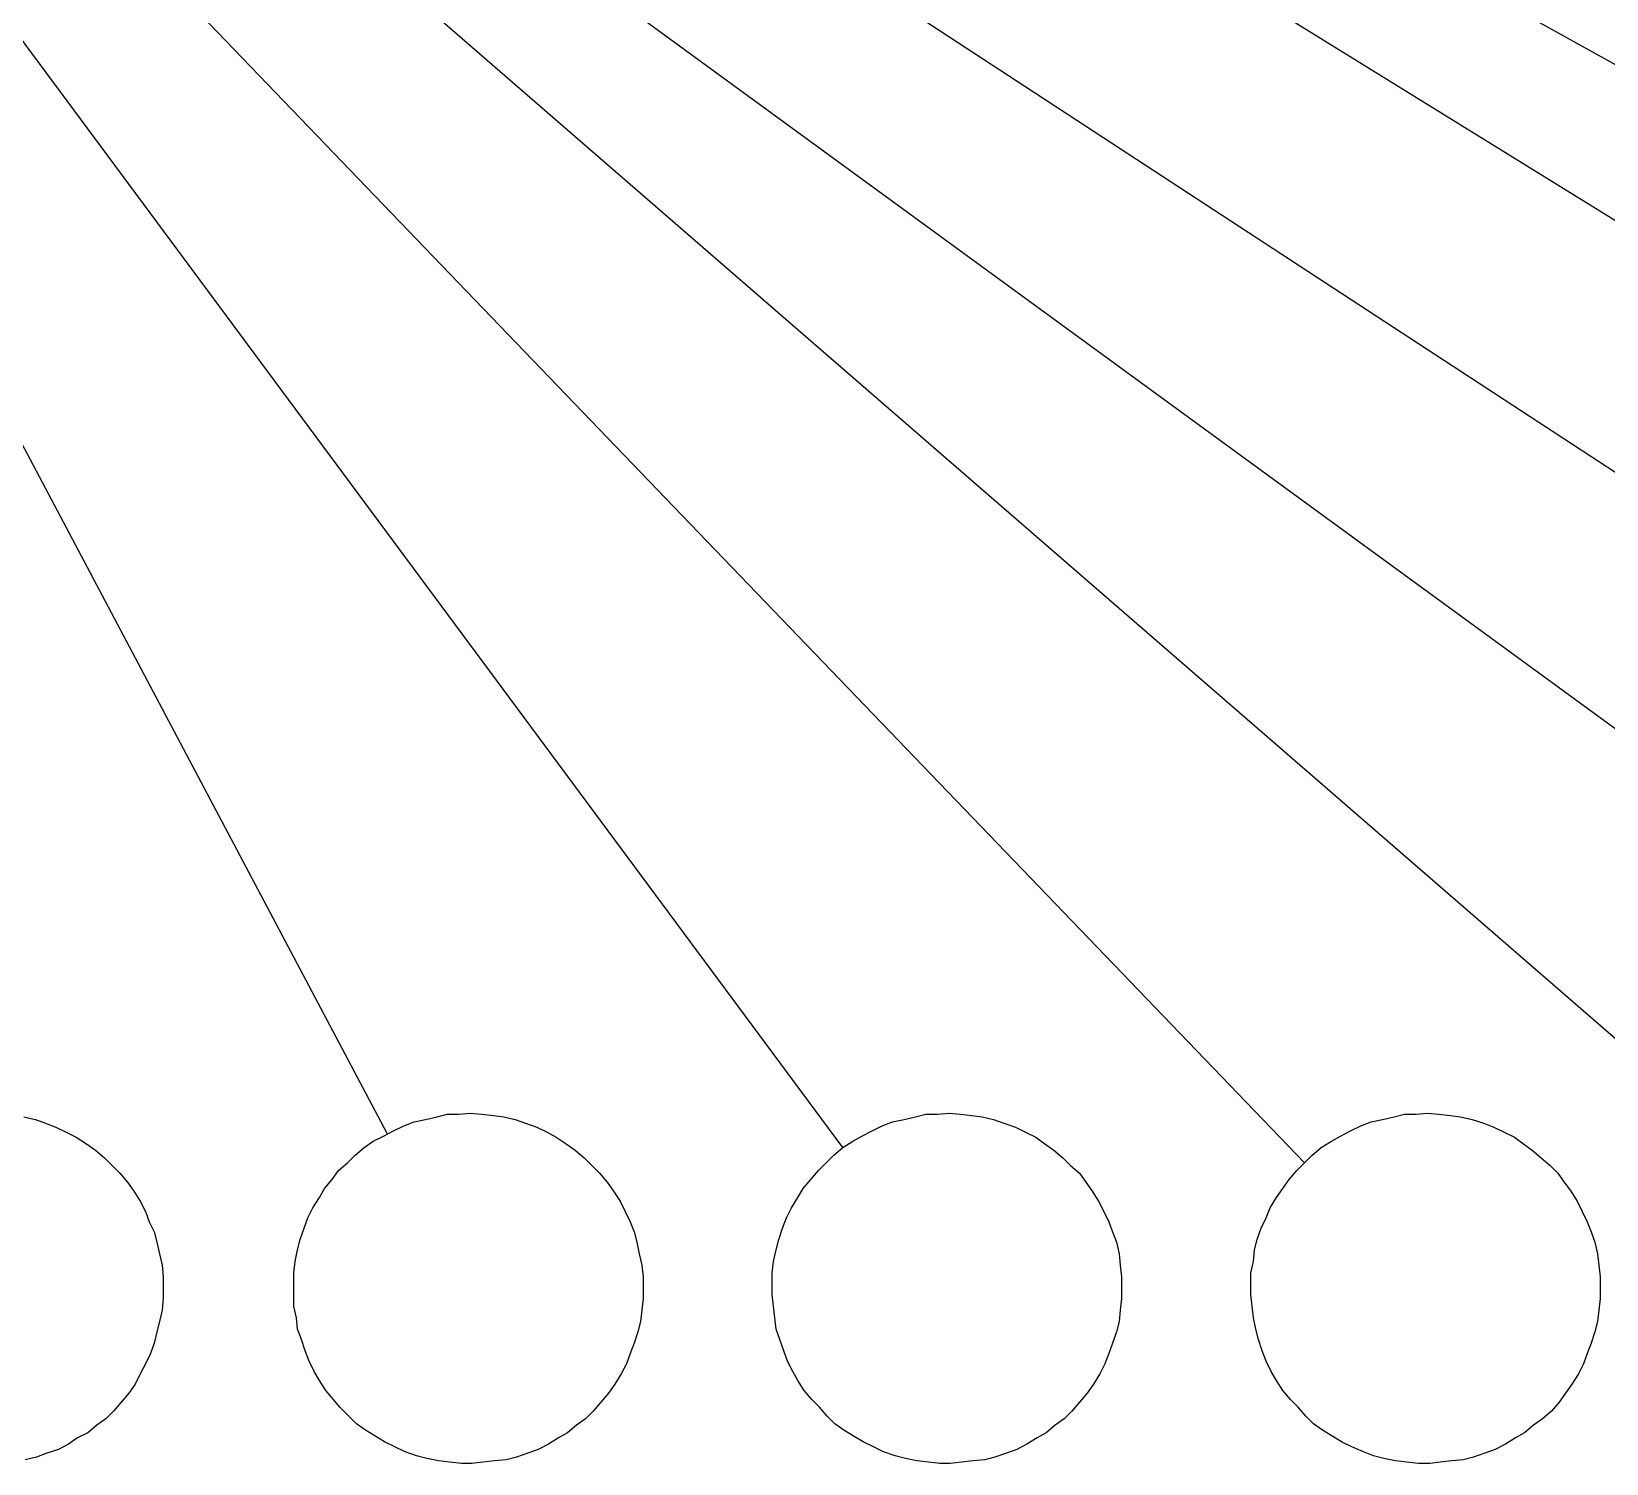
# Model space of a CAD drawing. Extents: x 9 to 432, y 44 to 411.
# Drawn here: x 119.86 to 154.6, y 52.24 to 83.83 of the extents above; entities that cross this region are included whole.
import ezdxf

# ---------------------------------------------------------------- set-up
doc = ezdxf.new("R2010")
doc.units = 0
doc.layers.get('0').update_dxf_attribs({"linetype": 'CONTINUOUS'})

msp = doc.modelspace()

# ---------------------------------------------------------------- linework, layer by layer
at = {"color": 7}
for p, q in [((200.010889, 57.967033), (110.348889, 107.807478)), ((189.568667, 58.136367), (112.409111, 105.888367)), ((179.041778, 58.221033), (108.966, 104.110367)), ((147.940889, 58.870144), (110.377111, 97.957922)), ((158.242, 58.616144), (113.03, 97.845033)), ((127.705556, 59.519256), (107.752444, 97.195922)), ((168.599556, 58.362144), (117.460889, 95.700144)), ((137.752667, 59.208811), (112.578444, 93.188367)), ((119.690444, 59.886144), (119.944444, 59.8297)), ((119.944444, 59.8297), (120.170222, 59.745033)), ((128.072444, 59.688589), (128.298222, 59.773256)), ((128.298222, 59.773256), (128.552222, 59.8297)), ((128.552222, 59.8297), (128.806222, 59.886144)), ((128.806222, 59.886144), (129.032, 59.942589)), ((129.032, 59.942589), (129.286, 59.942589)), ((129.286, 59.942589), (129.54, 59.970811)), ((129.54, 59.970811), (129.794, 59.942589)), ((129.794, 59.942589), (130.048, 59.914367)), ((130.048, 59.914367), (130.273778, 59.886144)), ((130.273778, 59.886144), (130.527778, 59.8297)), ((130.527778, 59.8297), (130.753556, 59.745033)), ((138.627556, 59.688589), (138.853333, 59.773256)), ((138.853333, 59.773256), (139.107333, 59.8297)), ((139.107333, 59.8297), (139.361333, 59.886144)), ((139.361333, 59.886144), (139.587111, 59.942589)), ((139.587111, 59.942589), (139.841111, 59.942589)), ((139.841111, 59.942589), (140.095111, 59.970811)), ((140.095111, 59.970811), (140.349111, 59.942589)), ((140.349111, 59.942589), (140.603111, 59.914367)), ((140.603111, 59.914367), (140.828889, 59.886144)), ((140.828889, 59.886144), (141.082889, 59.8297)), ((141.082889, 59.8297), (141.308667, 59.745033)), ((149.182667, 59.688589), (149.408444, 59.773256)), ((149.408444, 59.773256), (149.662444, 59.8297)), ((149.662444, 59.8297), (149.916444, 59.886144)), ((149.916444, 59.886144), (150.142222, 59.942589)), ((150.142222, 59.942589), (150.396222, 59.942589)), ((150.396222, 59.942589), (150.650222, 59.970811)), ((150.650222, 59.970811), (150.904222, 59.942589)), ((150.904222, 59.942589), (151.158222, 59.914367)), ((151.158222, 59.914367), (151.384, 59.886144)), ((151.384, 59.886144), (151.638, 59.8297)), ((151.638, 59.8297), (151.892, 59.745033)), ((120.170222, 59.745033), (120.396, 59.660367)), ((120.396, 59.660367), (120.621778, 59.547478)), ((120.621778, 59.547478), (120.847556, 59.434589)), ((120.847556, 59.434589), (121.073333, 59.293478)), ((127.395111, 59.349922), (127.620889, 59.462811)), ((127.620889, 59.462811), (127.846667, 59.5757)), ((127.846667, 59.5757), (128.072444, 59.688589)), ((130.753556, 59.745033), (131.007556, 59.660367)), ((131.007556, 59.660367), (131.233333, 59.547478)), ((131.233333, 59.547478), (131.430889, 59.434589)), ((131.430889, 59.434589), (131.656667, 59.293478)), ((137.978444, 59.349922), (138.176, 59.462811)), ((138.176, 59.462811), (138.401778, 59.5757)), ((138.401778, 59.5757), (138.627556, 59.688589)), ((141.308667, 59.745033), (141.562667, 59.660367)), ((141.562667, 59.660367), (141.788444, 59.547478)), ((141.788444, 59.547478), (142.014222, 59.434589)), ((142.014222, 59.434589), (142.211778, 59.293478)), ((148.533556, 59.349922), (148.731111, 59.462811)), ((148.731111, 59.462811), (148.956889, 59.5757)), ((148.956889, 59.5757), (149.182667, 59.688589)), ((151.892, 59.745033), (152.117778, 59.660367)), ((152.117778, 59.660367), (152.343556, 59.547478)), ((152.343556, 59.547478), (152.569333, 59.434589)), ((152.569333, 59.434589), (152.766889, 59.293478)), ((121.073333, 59.293478), (121.270889, 59.152367)), ((121.270889, 59.152367), (121.468444, 58.983033)), ((127, 59.039478), (127.197556, 59.208811)), ((127.197556, 59.208811), (127.395111, 59.349922)), ((131.656667, 59.293478), (131.854222, 59.152367)), ((131.854222, 59.152367), (132.051778, 58.983033)), ((137.555111, 59.039478), (137.752667, 59.208811)), ((137.752667, 59.208811), (137.978444, 59.349922)), ((142.211778, 59.293478), (142.409333, 59.152367)), ((142.409333, 59.152367), (142.606889, 58.983033)), ((148.110222, 59.039478), (148.307778, 59.208811)), ((148.307778, 59.208811), (148.533556, 59.349922)), ((152.766889, 59.293478), (152.964444, 59.152367)), ((152.964444, 59.152367), (153.162, 58.983033)), ((121.468444, 58.983033), (121.637778, 58.8137)), ((121.637778, 58.8137), (121.807111, 58.644367)), ((126.633111, 58.700811), (126.830667, 58.870144)), ((126.830667, 58.870144), (127, 59.039478)), ((132.051778, 58.983033), (132.221111, 58.8137)), ((132.221111, 58.8137), (132.390444, 58.644367)), ((137.216444, 58.700811), (137.385778, 58.870144)), ((137.385778, 58.870144), (137.555111, 59.039478)), ((142.606889, 58.983033), (142.776222, 58.8137)), ((142.776222, 58.8137), (142.973778, 58.644367)), ((147.771556, 58.700811), (147.940889, 58.870144)), ((147.940889, 58.870144), (148.110222, 59.039478)), ((153.162, 58.983033), (153.359556, 58.8137)), ((153.359556, 58.8137), (153.528889, 58.644367)), ((121.807111, 58.644367), (121.976444, 58.446811)), ((121.976444, 58.446811), (122.117556, 58.249256)), ((126.322667, 58.3057), (126.492, 58.503256)), ((126.492, 58.503256), (126.633111, 58.700811)), ((132.390444, 58.644367), (132.559778, 58.446811)), ((132.559778, 58.446811), (132.700889, 58.249256)), ((136.877778, 58.3057), (137.047111, 58.503256)), ((137.047111, 58.503256), (137.216444, 58.700811)), ((142.973778, 58.644367), (143.114889, 58.446811)), ((143.114889, 58.446811), (143.256, 58.249256)), ((147.461111, 58.3057), (147.602222, 58.503256)), ((147.602222, 58.503256), (147.771556, 58.700811)), ((153.528889, 58.644367), (153.67, 58.446811)), ((153.67, 58.446811), (153.811111, 58.249256)), ((122.117556, 58.249256), (122.258667, 58.023478)), ((122.258667, 58.023478), (122.371556, 57.7977)), ((126.068667, 57.882367), (126.209778, 58.108144)), ((126.209778, 58.108144), (126.322667, 58.3057)), ((132.700889, 58.249256), (132.842, 58.023478)), ((132.842, 58.023478), (132.954889, 57.7977)), ((136.623778, 57.882367), (136.764889, 58.108144)), ((136.764889, 58.108144), (136.877778, 58.3057)), ((143.256, 58.249256), (143.397111, 58.023478)), ((143.397111, 58.023478), (143.51, 57.7977)), ((147.178889, 57.882367), (147.32, 58.108144)), ((147.32, 58.108144), (147.461111, 58.3057)), ((153.811111, 58.249256), (153.952222, 58.023478)), ((153.952222, 58.023478), (154.065111, 57.7977)), ((122.371556, 57.7977), (122.456222, 57.571922)), ((125.955778, 57.656589), (126.068667, 57.882367)), ((132.954889, 57.7977), (133.067778, 57.571922)), ((136.510889, 57.656589), (136.623778, 57.882367)), ((143.51, 57.7977), (143.622889, 57.571922)), ((147.094222, 57.656589), (147.178889, 57.882367)), ((154.065111, 57.7977), (154.178, 57.571922)), ((122.456222, 57.571922), (122.569111, 57.346144)), ((122.569111, 57.346144), (122.625556, 57.120367)), ((125.786444, 57.176811), (125.871111, 57.430811)), ((125.871111, 57.430811), (125.955778, 57.656589)), ((133.067778, 57.571922), (133.152444, 57.346144)), ((133.152444, 57.346144), (133.208889, 57.120367)), ((136.341556, 57.176811), (136.426222, 57.430811)), ((136.426222, 57.430811), (136.510889, 57.656589)), ((143.622889, 57.571922), (143.707556, 57.346144)), ((143.707556, 57.346144), (143.792222, 57.120367)), ((146.896667, 57.176811), (146.981333, 57.430811)), ((146.981333, 57.430811), (147.094222, 57.656589)), ((154.178, 57.571922), (154.262667, 57.346144)), ((154.262667, 57.346144), (154.347333, 57.120367)), ((122.625556, 57.120367), (122.682, 56.866367)), ((125.73, 56.951033), (125.786444, 57.176811)), ((133.208889, 57.120367), (133.265333, 56.866367)), ((136.285111, 56.951033), (136.341556, 57.176811)), ((143.792222, 57.120367), (143.848667, 56.866367)), ((146.840222, 56.951033), (146.896667, 57.176811)), ((154.347333, 57.120367), (154.403778, 56.866367)), ((122.682, 56.866367), (122.738444, 56.612367)), ((125.645333, 56.443033), (125.673556, 56.697033)), ((125.673556, 56.697033), (125.73, 56.951033)), ((133.265333, 56.866367), (133.321778, 56.612367)), ((136.200444, 56.443033), (136.228667, 56.697033)), ((136.228667, 56.697033), (136.285111, 56.951033)), ((143.848667, 56.866367), (143.876889, 56.612367)), ((146.755556, 56.443033), (146.812, 56.697033)), ((146.812, 56.697033), (146.840222, 56.951033)), ((154.403778, 56.866367), (154.432, 56.612367)), ((122.738444, 56.612367), (122.766667, 56.358367)), ((122.766667, 56.358367), (122.766667, 56.132589)), ((125.645333, 56.217256), (125.645333, 56.443033)), ((133.321778, 56.612367), (133.35, 56.358367)), ((133.35, 56.358367), (133.35, 56.132589)), ((136.200444, 56.217256), (136.200444, 56.443033)), ((143.876889, 56.612367), (143.905111, 56.358367)), ((143.905111, 56.358367), (143.905111, 56.132589)), ((146.755556, 56.217256), (146.755556, 56.443033)), ((154.432, 56.612367), (154.460222, 56.358367)), ((154.460222, 56.358367), (154.460222, 56.132589)), ((122.766667, 56.132589), (122.766667, 55.878589)), ((125.645333, 55.963256), (125.645333, 56.217256)), ((125.645333, 55.709256), (125.645333, 55.963256)), ((133.35, 56.132589), (133.35, 55.878589)), ((136.200444, 55.963256), (136.200444, 56.217256)), ((136.228667, 55.709256), (136.200444, 55.963256)), ((143.905111, 56.132589), (143.905111, 55.878589)), ((146.755556, 55.963256), (146.755556, 56.217256)), ((146.783778, 55.709256), (146.755556, 55.963256)), ((154.460222, 56.132589), (154.460222, 55.878589)), ((122.738444, 55.624589), (122.682, 55.370589)), ((122.766667, 55.878589), (122.738444, 55.624589)), ((125.701778, 55.455256), (125.645333, 55.709256)), ((133.321778, 55.624589), (133.293556, 55.370589)), ((133.35, 55.878589), (133.321778, 55.624589)), ((136.256889, 55.455256), (136.228667, 55.709256)), ((143.876889, 55.624589), (143.848667, 55.370589)), ((143.905111, 55.878589), (143.876889, 55.624589)), ((146.812, 55.455256), (146.783778, 55.709256)), ((154.432, 55.624589), (154.403778, 55.370589)), ((154.460222, 55.878589), (154.432, 55.624589)), ((122.682, 55.370589), (122.625556, 55.144811)), ((125.73, 55.201256), (125.701778, 55.455256)), ((133.293556, 55.370589), (133.237111, 55.144811)), ((136.285111, 55.201256), (136.256889, 55.455256)), ((143.848667, 55.370589), (143.792222, 55.144811)), ((146.868444, 55.201256), (146.812, 55.455256)), ((154.403778, 55.370589), (154.347333, 55.144811)), ((122.625556, 55.144811), (122.569111, 54.890811)), ((125.814667, 54.975478), (125.73, 55.201256)), ((125.899333, 54.721478), (125.814667, 54.975478)), ((133.237111, 55.144811), (133.152444, 54.890811)), ((136.369778, 54.975478), (136.285111, 55.201256)), ((136.454444, 54.721478), (136.369778, 54.975478)), ((143.792222, 55.144811), (143.707556, 54.890811)), ((146.924889, 54.975478), (146.868444, 55.201256)), ((147.009556, 54.721478), (146.924889, 54.975478)), ((154.347333, 55.144811), (154.262667, 54.890811)), ((122.484444, 54.665033), (122.371556, 54.439256)), ((122.569111, 54.890811), (122.484444, 54.665033)), ((125.984, 54.4957), (125.899333, 54.721478)), ((133.067778, 54.665033), (132.983111, 54.439256)), ((133.152444, 54.890811), (133.067778, 54.665033)), ((136.539111, 54.4957), (136.454444, 54.721478)), ((143.622889, 54.665033), (143.538222, 54.439256)), ((143.707556, 54.890811), (143.622889, 54.665033)), ((147.094222, 54.4957), (147.009556, 54.721478)), ((154.178, 54.665033), (154.093333, 54.439256)), ((154.262667, 54.890811), (154.178, 54.665033)), ((122.258667, 54.213478), (122.145778, 53.9877)), ((122.371556, 54.439256), (122.258667, 54.213478)), ((126.096889, 54.269922), (125.984, 54.4957)), ((126.209778, 54.072367), (126.096889, 54.269922)), ((132.870222, 54.213478), (132.729111, 53.9877)), ((132.983111, 54.439256), (132.870222, 54.213478)), ((136.652, 54.269922), (136.539111, 54.4957)), ((136.764889, 54.072367), (136.652, 54.269922)), ((143.425333, 54.213478), (143.284222, 53.9877)), ((143.538222, 54.439256), (143.425333, 54.213478)), ((147.207111, 54.269922), (147.094222, 54.4957)), ((147.32, 54.072367), (147.207111, 54.269922)), ((153.980444, 54.213478), (153.839333, 53.9877)), ((154.093333, 54.439256), (153.980444, 54.213478)), ((122.145778, 53.9877), (122.004667, 53.790144)), ((126.350889, 53.846589), (126.209778, 54.072367)), ((132.729111, 53.9877), (132.588, 53.790144)), ((136.906, 53.846589), (136.764889, 54.072367)), ((143.284222, 53.9877), (143.143111, 53.790144)), ((147.461111, 53.846589), (147.32, 54.072367)), ((153.839333, 53.9877), (153.698222, 53.790144)), ((121.835333, 53.592589), (121.666, 53.395033)), ((122.004667, 53.790144), (121.835333, 53.592589)), ((126.520222, 53.649033), (126.350889, 53.846589)), ((126.661333, 53.4797), (126.520222, 53.649033)), ((132.418667, 53.592589), (132.249333, 53.395033)), ((132.588, 53.790144), (132.418667, 53.592589)), ((137.075333, 53.649033), (136.906, 53.846589)), ((137.244667, 53.4797), (137.075333, 53.649033)), ((142.973778, 53.592589), (142.804444, 53.395033)), ((143.143111, 53.790144), (142.973778, 53.592589)), ((147.630444, 53.649033), (147.461111, 53.846589)), ((147.799778, 53.4797), (147.630444, 53.649033)), ((153.557111, 53.592589), (153.387778, 53.395033)), ((153.698222, 53.790144), (153.557111, 53.592589)), ((121.496667, 53.2257), (121.299111, 53.084589)), ((121.666, 53.395033), (121.496667, 53.2257)), ((126.858889, 53.282144), (126.661333, 53.4797)), ((127.028222, 53.112811), (126.858889, 53.282144)), ((132.08, 53.2257), (131.882444, 53.084589)), ((132.249333, 53.395033), (132.08, 53.2257)), ((137.414, 53.282144), (137.244667, 53.4797)), ((137.583333, 53.112811), (137.414, 53.282144)), ((142.635111, 53.2257), (142.437556, 53.084589)), ((142.804444, 53.395033), (142.635111, 53.2257)), ((147.969111, 53.282144), (147.799778, 53.4797)), ((148.138444, 53.112811), (147.969111, 53.282144)), ((153.190222, 53.2257), (152.992667, 53.084589)), ((153.387778, 53.395033), (153.190222, 53.2257)), ((121.101556, 52.915256), (120.875778, 52.802367)), ((121.299111, 53.084589), (121.101556, 52.915256)), ((127.225778, 52.9717), (127.028222, 53.112811)), ((127.451556, 52.830589), (127.225778, 52.9717)), ((127.649111, 52.7177), (127.451556, 52.830589)), ((131.684889, 52.915256), (131.487333, 52.802367)), ((131.882444, 53.084589), (131.684889, 52.915256)), ((137.780889, 52.9717), (137.583333, 53.112811)), ((138.006667, 52.830589), (137.780889, 52.9717)), ((138.204222, 52.7177), (138.006667, 52.830589)), ((142.24, 52.915256), (142.042444, 52.802367)), ((142.437556, 53.084589), (142.24, 52.915256)), ((148.336, 52.9717), (148.138444, 53.112811)), ((148.561778, 52.830589), (148.336, 52.9717)), ((148.759333, 52.7177), (148.561778, 52.830589)), ((152.795111, 52.915256), (152.597556, 52.802367)), ((152.992667, 53.084589), (152.795111, 52.915256)), ((120.198444, 52.4637), (119.972667, 52.379033)), ((120.452444, 52.548367), (120.198444, 52.4637)), ((120.678222, 52.661256), (120.452444, 52.548367)), ((120.875778, 52.802367), (120.678222, 52.661256)), ((127.874889, 52.604811), (127.649111, 52.7177)), ((128.100667, 52.491922), (127.874889, 52.604811)), ((128.354667, 52.407256), (128.100667, 52.491922)), ((130.81, 52.4637), (130.556, 52.379033)), ((131.035778, 52.548367), (130.81, 52.4637)), ((131.261556, 52.661256), (131.035778, 52.548367)), ((131.487333, 52.802367), (131.261556, 52.661256)), ((138.43, 52.604811), (138.204222, 52.7177)), ((138.655778, 52.491922), (138.43, 52.604811)), ((138.909778, 52.407256), (138.655778, 52.491922)), ((141.365111, 52.4637), (141.111111, 52.379033)), ((141.590889, 52.548367), (141.365111, 52.4637)), ((141.816667, 52.661256), (141.590889, 52.548367)), ((142.042444, 52.802367), (141.816667, 52.661256)), ((148.985111, 52.604811), (148.759333, 52.7177)), ((149.239111, 52.491922), (148.985111, 52.604811)), ((149.464889, 52.407256), (149.239111, 52.491922)), ((151.920222, 52.4637), (151.666222, 52.379033)), ((152.146, 52.548367), (151.920222, 52.4637)), ((152.371778, 52.661256), (152.146, 52.548367)), ((152.597556, 52.802367), (152.371778, 52.661256)), ((119.972667, 52.379033), (119.718667, 52.322589)), ((128.580444, 52.350811), (128.354667, 52.407256)), ((128.834444, 52.294367), (128.580444, 52.350811)), ((129.088444, 52.266144), (128.834444, 52.294367)), ((129.342444, 52.237922), (129.088444, 52.266144)), ((129.568222, 52.237922), (129.342444, 52.237922)), ((129.822222, 52.266144), (129.568222, 52.237922)), ((130.076222, 52.294367), (129.822222, 52.266144)), ((130.330222, 52.322589), (130.076222, 52.294367)), ((130.556, 52.379033), (130.330222, 52.322589)), ((139.135556, 52.350811), (138.909778, 52.407256)), ((139.389556, 52.294367), (139.135556, 52.350811)), ((139.643556, 52.266144), (139.389556, 52.294367)), ((139.897556, 52.237922), (139.643556, 52.266144)), ((140.123333, 52.237922), (139.897556, 52.237922)), ((140.377333, 52.266144), (140.123333, 52.237922)), ((140.631333, 52.294367), (140.377333, 52.266144)), ((140.885333, 52.322589), (140.631333, 52.294367)), ((141.111111, 52.379033), (140.885333, 52.322589)), ((149.690667, 52.350811), (149.464889, 52.407256)), ((149.944667, 52.294367), (149.690667, 52.350811)), ((150.198667, 52.266144), (149.944667, 52.294367)), ((150.452667, 52.237922), (150.198667, 52.266144)), ((150.706667, 52.237922), (150.452667, 52.237922)), ((150.932444, 52.266144), (150.706667, 52.237922)), ((151.186444, 52.294367), (150.932444, 52.266144)), ((151.440444, 52.322589), (151.186444, 52.294367)), ((151.666222, 52.379033), (151.440444, 52.322589))]:
    msp.add_line(p, q, dxfattribs=at)

doc.saveas('drawing.dxf')
